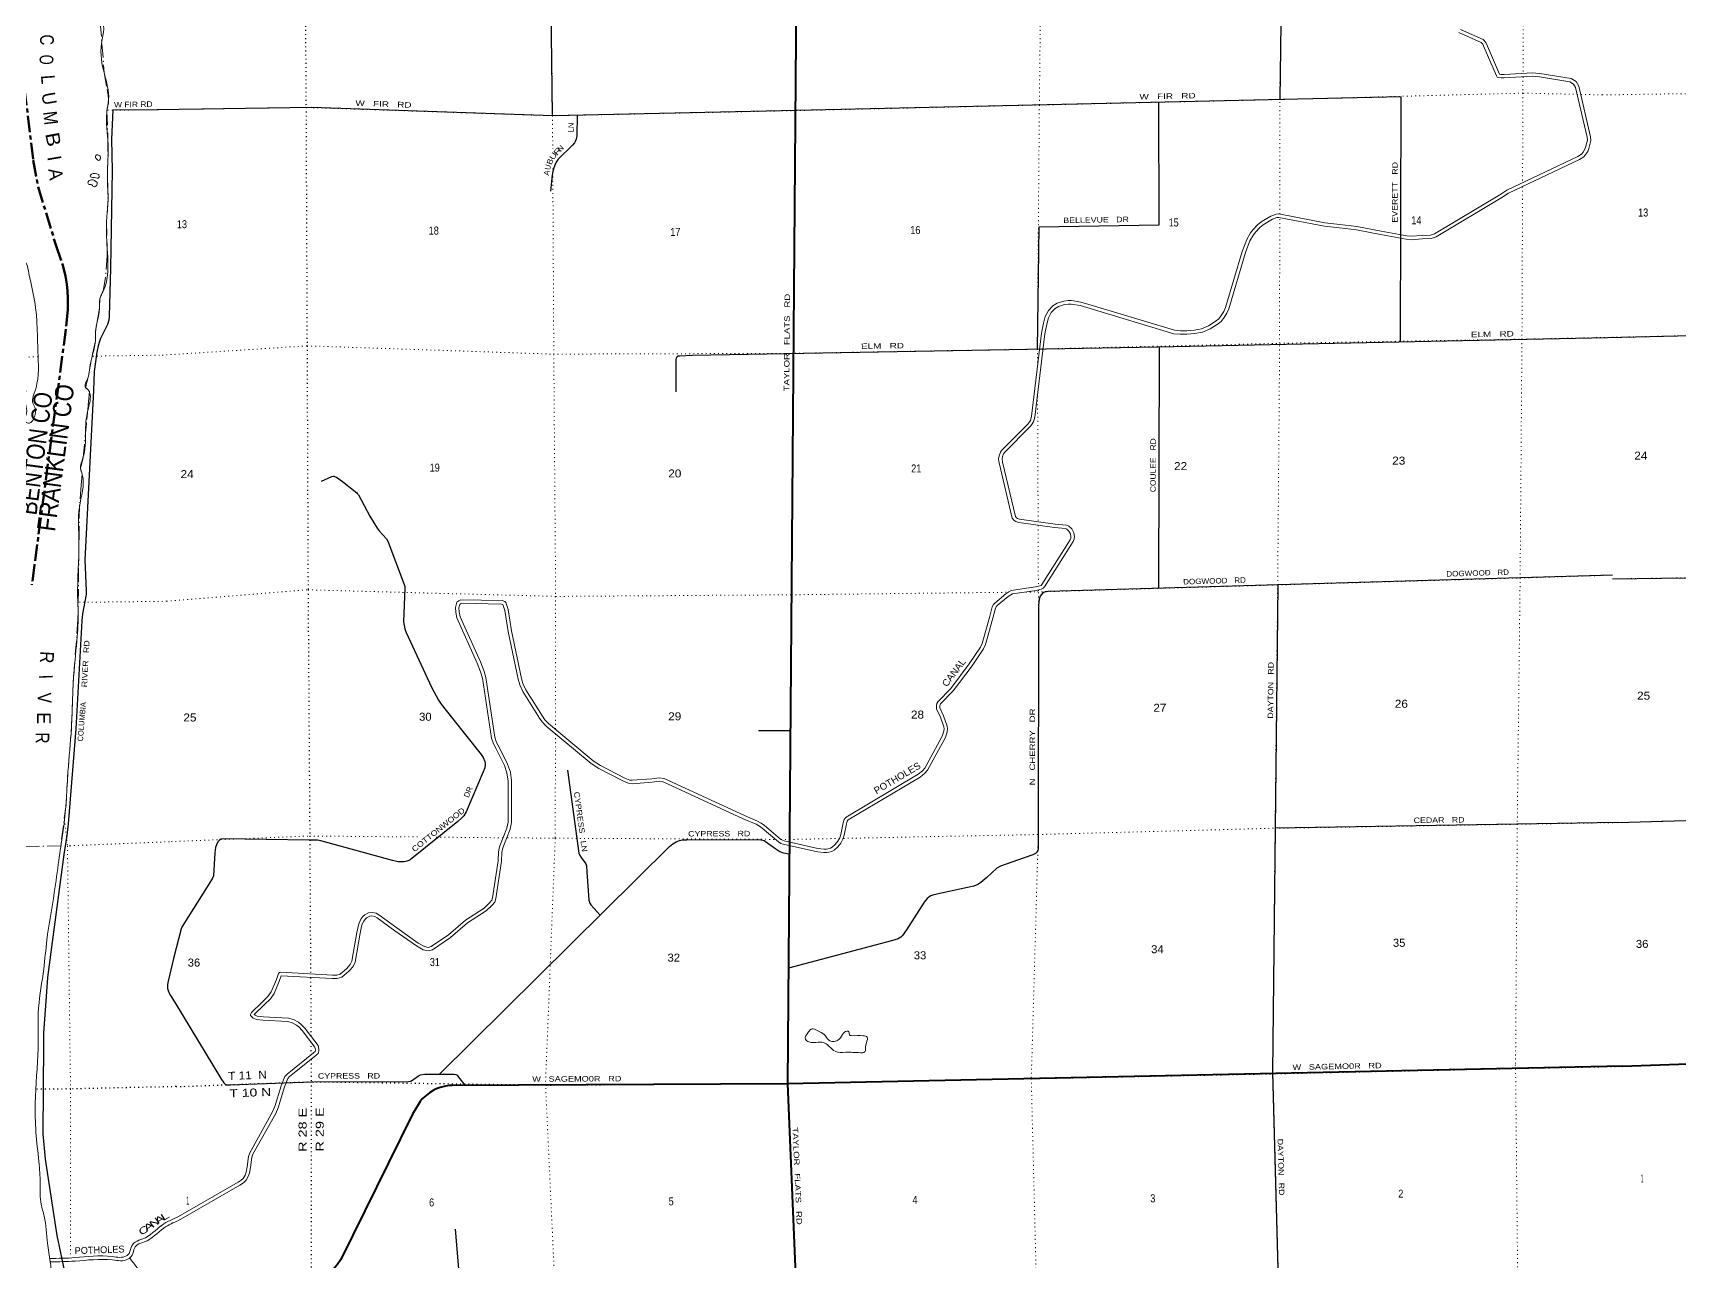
# Model space of a CAD drawing. Header units: feet. Extents: x 245918 to 509309, y -547785 to -360805.
# Drawn here: x 439792 to 475798, y -406915 to -380048 of the extents above; entities that cross this region are included whole.
import ezdxf
from ezdxf.enums import TextEntityAlignment as Align

# ---------------------------------------------------------------- set-up
doc = ezdxf.new("R2010")
doc.units = ezdxf.units.FT
doc.header["$LTSCALE"] = 60
for name, pattern in [('DOT_DASHED', [7.7, 5, -1.2, 0.3, -1.2]), ('DOTTED', [1.5, 0.3, -1.2]), ('LONG_DASH_SHORT_DASH', [9.9, 6, -1.2, 1.5, -1.2])]:
    doc.linetypes.add(name, pattern=pattern)
for name, color, linetype, lineweight in [('11', 7, 'LONG_DASH_SHORT_DASH', 60), ('26', 7, 'Continuous', 40), ('27', 7, 'Continuous', 13), ('29', 7, 'Continuous', 25), ('31', 7, 'Continuous', 13), ('39', 7, 'Continuous', 13), ('44', 7, 'DOT_DASHED', 13), ('6', 7, 'DOTTED', 25), ('7', 7, 'DOTTED', 13)]:
    doc.layers.add(name, color=color, linetype=linetype, lineweight=lineweight)
for name, color, linetype in [('12', 7, 'Continuous'), ('30', 7, 'Continuous'), ('41', 7, 'Continuous')]:
    doc.layers.add(name, color=color, linetype=linetype)

msp = doc.modelspace()

# ---------------------------------------------------------------- linework, layer by layer
at = {"layer": '11'}
msp.add_lwpolyline([(439609.77, -381273.43), (439800.5, -382831.31), (439906.51, -383413.92), (440292.39, -384682.22), (440446.16, -385131.9), (440506.82, -385368.19), (440535.98, -385542.21), (440549.69, -385686.54), (440556.08, -385856.04), (440552.88, -386106.8), (440512.12, -386531.82), (439827.82, -391681.52), (439769.37, -392124.86)], dxfattribs=at)
at = {"layer": '26'}
for p, q in [((474559.44, -402653.2), (456296.01, -403035.64)), ((474559.44, -402653.22), (477471.06, -402550.96))]:
    msp.add_line(p, q, dxfattribs=at)
for points in [[(456268.57, -365162.21), (456507.9, -376506.94), (456296.01, -403035.64), (456488.42, -407562.71)], [(456296.01, -403035.64), (448961.16, -403070.94), (448895.23, -403073.5), (448815.27, -403086.7), (448702.7, -403115.66), (448631.95, -403138.19), (448570.84, -403167.15), (448464.71, -403237.95), (448355.36, -403318.4), (448303.52, -403368.12), (448258.07, -403424.85), (448096.75, -403702.3), (446524.2, -406881.56), (446446.62, -406996.65), (446357.31, -407098.89), (446261.69, -407197.78), (446173.37, -407278.49), (446051.04, -407376.38), (445994.75, -407411.78), (445936.89, -407443.39), (445094.21, -407786.01)]]:
    msp.add_lwpolyline(points, dxfattribs=at)
at = {"layer": '29'}
for p, q in [((467187.82, -373551.49), (467062.14, -381505.05)), ((464428.74, -386915.89), (464414.48, -392200)), ((456357.68, -395314.78), (455661.59, -395316.86)), ((474448.02, -397323.35), (466961.84, -397446.33)), ((449028.87, -406215.76), (449151.06, -407707.16))]:
    msp.add_line(p, q, dxfattribs=at)
for points in [[(451157.19, -381859.73), (450954.9, -365377.75), (450971.88, -365338.09), (451005.86, -365298.43), (451096.46, -365258.76), (451215.36, -365236.1), (451298.72, -365230.38), (454105.78, -365170.61)], [(469703.86, -386804.85), (469717.23, -381444.41), (456491.93, -381746.45), (451165.26, -381859.56), (445891.43, -381679.65), (442511.02, -381727.69)], [(461762.09, -386964.1), (461799.01, -384286.33), (464423.66, -384245.61), (464417.55, -381565.44)], [(442511.02, -381727.69), (441542.99, -381740.04), (441511.03, -382374.93), (441526.62, -383057.85), (441488.78, -385196.58), (441460.57, -386254.18), (441449.09, -386333.51), (441423.82, -386429.57), (441374.66, -386531.46), (441271.15, -386732.27), (441247.3, -386796.66), (441220.26, -386893.52), (441189.65, -387030.31), (441133.82, -387456.28), (441115.87, -387867.42), (440928.32, -391572.21), (440958.76, -392254.32), (440953.54, -392335.08), (440876.77, -392755.04), (440864.42, -392906.02), (440730.6, -395271.21), (440565.77, -397349.2), (440529.86, -397605.77), (440465.75, -398019.89), (440194.6, -400047.39), (440107.39, -400714.47), (440071.39, -401228.18), (440024.91, -401922.44), (440020.13, -402164.02), (440010.52, -404128.8), (440057.71, -404682.81), (440316.07, -406356.38), (440633.31, -407871.91)], [(451693.6, -381848.34), (451686.77, -382302.88), (451671.31, -382373.48), (451652.8, -382421.87), (451635.14, -382450.07), (451593.86, -382501.55), (451281.92, -382812.8), (451250.78, -382855.3), (451221.94, -382906.62), (451185.66, -383002.61), (451163.01, -383079.1), (451150.98, -383161.05), (451111.9, -383511.24)], [(474230.43, -386709.33), (477598.67, -386634.22), (479835.85, -386590.56)], [(453864.03, -387899.68), (453860.15, -387196.95), (453865.34, -387154.47), (453879.5, -387126.14), (453904.98, -387114.8), (453940.4, -387108.99), (454208.15, -387099.59), (464394.44, -386916.88), (474230.43, -386709.33)], [(446106.22, -389852.84), (446326.01, -389754.79), (446358.09, -389747.37), (446372.73, -389747.71), (446391.13, -389750.55), (446409.53, -389756.21), (446430.77, -389766.12), (446560.22, -389857.77), (446875.25, -390106.07), (446893.66, -390127.32), (446909.92, -390149.93), (447157.18, -390620.87), (447319.74, -390882.27), (447365.4, -390937.96), (447524.83, -391113.47), (447551.9, -391165.56), (447910.59, -392117.77), (447922.78, -392159.9), (447925.61, -392193.9), (447900.13, -392927.62), (447910.21, -393009.34), (447928.44, -393086.26), (447957.27, -393165.02), (448506.78, -394360.8), (448661.7, -394647.18), (448718.11, -394734.06), (448972.27, -395048.23), (449595.68, -395834.89), (449637.01, -395897.89), (449672.65, -395985.95), (449685.14, -396031.03), (449686.55, -396056.53), (449678.07, -396125.94), (449643.19, -396215.46), (449266.13, -397084.86), (449214.21, -397173.89), (449167.04, -397229.34), (449084.71, -397298.98), (448043.44, -398135.18), (448011.95, -398152.85), (447969.48, -398169.85), (447912.86, -398181.18), (447876.05, -398184.01), (447776.96, -398178.34), (447655.87, -398153.01), (446089.66, -397720.64), (446013.17, -397708.09), (445835.37, -397703.66), (443949.2, -397675.32), (443912.48, -397682.58), (443875.68, -397705.24), (443844.54, -397739.24), (443815.51, -397790.46), (443787.91, -397869.55), (443767.34, -397984.2), (443739.28, -398486.77), (443722.79, -398538.1), (443636.87, -398667.54), (443054.65, -399597.59), (443032.36, -399647.57), (442868.69, -400299.1)], [(474339.43, -391991.52), (477553.56, -391943.88), (482877.71, -391824.86), (488213.51, -391689.49), (488248.43, -396993.26), (488329.22, -402287.9), (488338.03, -402449.09)], [(474337.74, -391909.74), (461996.48, -392270.73), (461930.81, -392275.65), (461877.57, -392299.06), (461822.66, -392368.19), (461798.3, -392435.04), (461786.65, -392569.71), (461777.86, -397895.19), (461770, -397936.57), (461747.35, -397970.57), (461719.04, -397996.07), (461662.55, -398030.04), (461475.85, -398094.03), (460954.62, -398276.53), (460874.5, -398322.99), (460658.48, -398522.11), (460521.46, -398636.31), (460457.53, -398674.75), (460371.4, -398709.97), (460232.98, -398745.53), (459499.41, -398899.77), (459428.72, -398926.35), (459386.16, -398950.77), (459352.19, -398981.93), (459283.42, -399061.81), (458897.52, -399669.97), (458811.44, -399792.15), (458771.8, -399831.81), (458715.4, -399864.39), (458574.28, -399907.39), (456316.22, -400505.89)], [(467018.19, -392123.84), (466905.34, -402782.06), (467027.4, -407341.85)], [(451486.48, -396176.94), (451730.23, -397989.31), (451743.34, -398025.35), (451786.1, -398084.57), (451886.82, -398223.11), (451901.88, -398266.14), (451908.34, -398401.39), (451952.84, -399022.52), (451971.83, -399084.86), (451998.14, -399124.5), (452058.03, -399197.58), (452196.59, -399347.97)], [(474448.02, -397323.35), (477435.63, -397232.36), (483022.7, -397122.02), (488248.66, -396993.2)], [(448681.31, -402825.63), (453718.48, -397842.36), (453787.4, -397787.39), (453861, -397742.06), (453937.44, -397710.9), (453991.24, -397699.57), (454089.52, -397696.35), (455661.09, -397690.86), (455712.55, -397696.73), (455755.02, -397705.23), (455786.16, -397716.56), (455815.91, -397733.93), (456043.14, -397900.04), (456131.55, -397954.52), (456179.68, -397977.18), (456210.83, -397985.68), (456336.18, -398006.4)], [(442868.69, -400299.1), (442746.94, -400794.84), (442734.93, -400862.73), (442733.7, -400906.91), (442736.34, -400951.84), (442746.94, -400995.69), (442770.84, -401056.39), (442797.12, -401106.02), (442886.91, -401244.48)], [(442886.91, -401244.48), (443915.24, -402941.06), (443930.62, -402964.12), (443943.22, -402982.46), (443967.28, -403014.55), (443995.92, -403042.06), (444026.85, -403055.81), (444050.91, -403056.96), (444074.97, -403055.81), (444116.21, -403055.81), (445478.37, -403005.39), (445936.62, -402991.64), (448003.35, -402989.39), (448048.72, -402980.02), (448068.54, -402971.52), (448125.16, -402934.69), (448224.79, -402862.45), (448269.55, -402841.21), (448365.81, -402827.04), (448997.15, -402824.21), (449042.44, -402832.71), (449067.92, -402849.7), (449103.14, -402888.97), (449238.16, -403069.61)]]:
    msp.add_lwpolyline(points, dxfattribs=at)
at = {"layer": '39'}
for p, q in [((444279.08, -405188.14), (442975.55, -405941.56)), ((444316.61, -405253.07), (442978.79, -406024.4))]:
    msp.add_line(p, q, dxfattribs=at)
for points in [[(470983.59, -380036.39), (471470.14, -380257.31), (471505.07, -380295.72), (471537.21, -380370.3), (471801.88, -380989.43), (471821.24, -381015.48), (471841.86, -381024.65), (471903.72, -381033.82), (471973.24, -381031.3), (472593.24, -380995.18), (472657.5, -380999.44), (472742.27, -381010.9)], [(471019.51, -379970.33), (471515.23, -380195.41), (471568.99, -380254.53), (471606.13, -380340.72), (471867.36, -380951.8), (471868.03, -380952.71), (471907.9, -380958.62), (471969.7, -380956.38), (472593.54, -380920.04), (472665.01, -380924.77), (472752.32, -380936.58)], [(472752.32, -380936.58), (473436.56, -381045.34), (473545.05, -381113.26), (473601.66, -381213), (473862.67, -382318.35), (473867, -382403.2), (473855.41, -382461.13), (473823.33, -382574.29), (473800.04, -382638.81), (473760.46, -382703.86), (473710.94, -382759.22), (473622.49, -382820.1), (472066.45, -383554.37), (471918.03, -383651.49), (470481.4, -384510.8), (470375.15, -384544.25), (470179.79, -384554.07), (469939.54, -384572.62), (469830.13, -384562.16), (469269.71, -384455.45)], [(472742.27, -381010.9), (473409.7, -381117.01), (473489.18, -381166.77), (473531.13, -381240.68), (473788.11, -382328.97), (473791.62, -382397.67), (473782.45, -382443.52), (473751.89, -382551.3), (473732.05, -382606.26), (473699.97, -382658.99), (473661.02, -382702.53), (473584.98, -382754.87), (472029.74, -383488.76), (471878.23, -383587.9), (470450.47, -384441.91), (470361.79, -384469.83), (470175.02, -384479.21), (469940.23, -384497.34), (469840.74, -384487.83), (469283.74, -384381.77)], [(469269.71, -384455.45), (468740.14, -384354.61), (468369.31, -384310.26), (468041.3, -384274.1), (467040.56, -384083.81), (467000.73, -384085.71), (466902.3, -384124.74), (466702.83, -384245.14), (466627.63, -384305.22), (466537.16, -384400.04), (466488.03, -384461.48), (466411.24, -384598.04), (466313.3, -384854.33), (465950.18, -386081.85), (465905.13, -386179.09), (465845.94, -386272.84), (465782.31, -386357.73), (465691.85, -386423.07), (465539.86, -386521.42), (465373.34, -386591.87), (465203.78, -386625.5), (465030.98, -386641.42), (464886.85, -386639.89), (464744.86, -386627.21), (462914.76, -386075.33)], [(469283.74, -384381.77), (468751.62, -384280.45), (468377.87, -384235.75), (468052.43, -384199.87), (467045.85, -384008.47), (466984.68, -384011.39), (466868.87, -384057.32), (466659.86, -384183.47), (466576.86, -384249.78), (466480.63, -384350.64), (466425.65, -384419.4), (466343.16, -384566.1), (466242.2, -384830.27), (465879.82, -386055.31), (465839.12, -386143.16), (465784.13, -386230.26), (465729.14, -386303.61), (465649.49, -386361.15), (465504.61, -386454.9), (465351.2, -386519.8), (465193.02, -386551.17), (465027.93, -386566.38), (464890.59, -386564.93), (464759.17, -386553.19), (462936.41, -386003.52)], [(462936.41, -386003.52), (462711.81, -385935.79), (462507.81, -385904.76), (462434.49, -385904.76), (462342.81, -385919.14), (462196.22, -385959.78), (462103.03, -386017.91), (462001.47, -386122.52), (461932.91, -386251.75), (461893.79, -386399.88), (461852.36, -386616.12), (461635.79, -388435.18), (461609.69, -388524.78), (461561.96, -388598.1), (460986.51, -389175.77), (460957.3, -389217.52), (460923.33, -389296.89), (460913.19, -389368.32), (460925.4, -389451.82), (461211.57, -390660.12), (461256.86, -390716.15), (461293.52, -390739.08), (461354.44, -390761.09), (462137.2, -390868.02)], [(462914.76, -386075.33), (462695.26, -386009.14), (462502.14, -385979.76), (462440.34, -385979.76), (462358.69, -385992.57), (462226.71, -386029.16), (462150.48, -386076.71), (462062.72, -386167.1), (462003.22, -386279.26), (461966.96, -386416.53), (461926.52, -386627.62), (461709.53, -388450.2), (461678.6, -388556.4), (461620.58, -388645.53), (461044.23, -389224.09), (461023.2, -389254.16), (460996.19, -389317.27), (460988.96, -389368.16), (460999.14, -389437.72), (461280.62, -390626.24), (461307.29, -390659.23), (461326.52, -390671.26), (461372.46, -390687.85), (462147.35, -390793.71)], [(462137.2, -390868.02), (462377.23, -390892.66), (462407.84, -390904.99), (462452.84, -390945.38), (462484.91, -391007.27), (462496.37, -391071.45), (462494.08, -391103.54), (462480.14, -391140.63), (461856.82, -392116.78), (461841.1, -392132.76), (461818.19, -392144.22), (461723.97, -392168.51), (461191.26, -392248.68), (461140.01, -392274.88), (461074.9, -392318.1), (460833, -392520.14), (460800.93, -392554.53), (460773.83, -392599.6), (460717.86, -392832.51), (460554.63, -393404.31), (460516.82, -393487.47), (460271.96, -393852.39), (459865.41, -394388.2), (459584.67, -394681.25), (459563.71, -394716.11), (459552.25, -394752.79), (459552.25, -394794.05), (459558.61, -394832.88), (459641.6, -395017.92), (459715.21, -395227.36), (459719.51, -395268.55), (459712.64, -395325.85), (459682.52, -395431.49), (459580.56, -395618.85)], [(462147.35, -390793.71), (462395.43, -390819.13), (462448.11, -390840.36), (462513.13, -390898.71), (462556.74, -390982.88), (462571.84, -391067.47), (462568.11, -391119.74), (462547.58, -391174.37), (461915.8, -392163.77), (461885.81, -392194.25), (461844.62, -392214.86), (461738.95, -392242.1), (461214.51, -392321.03), (461177.94, -392339.72), (461119.81, -392378.31), (460884.66, -392574.71), (460861.15, -392599.92), (460844.06, -392628.35), (460790.41, -392851.57), (460625.22, -393430.27), (460582.54, -393524.13), (460333.02, -393895.99), (459922.55, -394436.97), (459644.63, -394727.08), (459632.62, -394747.05), (459627.25, -394764.23), (459627.25, -394787.95), (459631.04, -394811.11), (459711.32, -394990.09), (459788.89, -395210.81), (459794.98, -395269.13), (459786.4, -395340.69), (459752.37, -395460.04), (459646.44, -395654.7)], [(459580.56, -395618.85), (459300.38, -396133.73), (459252.12, -396187.73), (459155.58, -396264.26), (457579.8, -397202.6), (457558.99, -397223.81), (457536.08, -397258.19), (457511.02, -397329.16), (457463.54, -397579.97), (457439.86, -397654.75), (457398.62, -397728.1), (457339.24, -397804.57), (457274.9, -397863.35), (457235.95, -397881.68), (457183.43, -397897.15), (457142.01, -397904.61), (457098.48, -397904.61), (456962.88, -397888.76), (456220.98, -397723.52), (456184.32, -397709.78), (456140.25, -397684.56), (455886.16, -397467.7), (455792.53, -397384.28), (455721.51, -397333.85), (455643.2, -397292.83), (455357.52, -397169.37), (453602.2, -396359.65), (453588.46, -396355.07), (453492.93, -396341.96), (453327.21, -396362.33), (452899.47, -396397.52), (452850.71, -396391.74), (452741.91, -396347.25), (452204.61, -396075.41), (452049.01, -395972.65), (451066.02, -395154.68), (450985.73, -395071.42), (450935.63, -394995.01), (450573.32, -394415.84), (450510.18, -394279.4), (450475.24, -394169.6), (450257.52, -393126.59), (450185.25, -392663.52), (450137.08, -392507.77), (450115.09, -392485.79), (450055.52, -392467.45), (449154.07, -392450.61), (449106.99, -392472.03), (449065.75, -392504.13), (449032.2, -392614.78), (449038.26, -392724.18), (449064.3, -392845.41), (449508.9, -393832.25), (449583.55, -394021.58), (449621.82, -394165.46), (449822.46, -395472.58), (449863.07, -395603.21), (449920.78, -395707.54), (450104.71, -396075.15), (450160.91, -396235.87), (450187.82, -396417.18), (450183.82, -397313.22), (450160.81, -397446.38), (450000.54, -397849.6), (449974.13, -397964.44), (449967.2, -398157.84), (449846.24, -398966.05), (449826.41, -399023.22), (449780.58, -399078.24), (449657.89, -399192.31), (449252.25, -399458.39), (448880.07, -399777.96), (448502.13, -400036.39), (448436.62, -400053.07), (448355.5, -400036.39), (448219.79, -399958.03), (447750.27, -399626.97)], [(459646.44, -395654.7), (459362.1, -396177.22), (459303.75, -396242.51), (459198.25, -396326.14), (457626.53, -397262.07), (457617.48, -397271.29), (457603.68, -397291.99), (457583.65, -397348.73), (457536.4, -397598.33), (457509.03, -397684.76), (457461.27, -397769.71), (457394.55, -397855.62), (457317.11, -397926.38), (457262.67, -397952), (457200.72, -397970.24), (457148.71, -397979.61), (457094.11, -397979.61), (456950.34, -397962.8), (456199.56, -397795.59), (456152.33, -397777.88), (456096.9, -397746.17), (455836.86, -397524.23), (455745.73, -397443.03), (455682.22, -397397.94), (455610.88, -397360.57), (455326.93, -397237.85), (453574.55, -396429.49), (453571.36, -396428.43), (453492.4, -396417.59), (453334.86, -396436.95), (452898.12, -396472.88), (452831.76, -396465.02), (452710.74, -396415.53), (452166.89, -396140.38), (452004.22, -396032.95), (451014.89, -395209.7), (450926.86, -395118.42), (450872.47, -395035.46), (450507.24, -394451.62), (450440.14, -394306.63), (450402.61, -394188.68), (450183.71, -393140.04), (450111.99, -392680.47), (450071.94, -392550.98), (450043.55, -392542.24), (449169.66, -392525.91), (449146.09, -392536.64), (449130.61, -392548.68), (449107.82, -392623.86), (449112.82, -392714.17), (449135.95, -392821.87), (449578.02, -393803.07), (449654.91, -393998.11), (449695.34, -394150.09), (449895.74, -395455.66), (449932.41, -395573.62), (449987.16, -395672.59), (450173.93, -396045.87), (450234.05, -396217.83), (450262.84, -396411.81), (450258.79, -397319.82), (450233.39, -397466.84), (450072.35, -397871.99), (450048.83, -397974.28), (450042, -398164.76), (449919.38, -398984.04), (449892.79, -399060.72), (449835.15, -399129.91), (449704.32, -399251.55), (449297.43, -399518.45), (448925.8, -399837.55), (448533.5, -400105.79), (448438.41, -400130.01), (448328.51, -400107.41), (448179.35, -400021.28), (447707.05, -399688.27)], [(447750.27, -399626.97), (447361.14, -399344.13), (447297.29, -399307.57), (447209.93, -399289.12), (447134.78, -399297.67), (447049.55, -399344.13), (447008.31, -399376.22), (446966.23, -399438.89), (446916.66, -399536.68), (446873.71, -399729.1), (446767.95, -400353.76), (446733.38, -400430.65), (446648.18, -400521.89), (446515.03, -400638.04), (446435.53, -400659.87), (446341.35, -400660.63), (445213.95, -400597.14), (445184.57, -400600.27), (445161.66, -400623.19), (445117.89, -400752.59), (445001.28, -401022.04), (444931.45, -401127.74), (444800.67, -401257.92), (444570.02, -401475.2), (444552.22, -401521.75), (444552.22, -401544.67), (444609.39, -401600.99), (444680.52, -401627.19), (444816.94, -401647.96), (445366.47, -401674.04), (445464.09, -401700.54), (445560.31, -401750.97), (445610.72, -401792.23), (445682.08, -401869.18), (445958.09, -402234.41), (445972.72, -402291.94), (445972.72, -402301.11), (445963.56, -402328.61), (445931.29, -402357.88), (445354.11, -402823.73), (445303.97, -402877.25), (445221.18, -403080.66), (445083.76, -403534.33), (445033.93, -403653.08), (444534.6, -404545.52), (444506.39, -404625.43), (444478.9, -404852.36), (444453.68, -404972.29), (444433.08, -405035.74), (444389.11, -405106.8)], [(447707.05, -399688.27), (447320.34, -399407.19), (447270.26, -399378.51), (447206.33, -399365.01), (447157.81, -399370.53), (447090.8, -399407.06), (447063.87, -399428.02), (447031.05, -399476.89), (446987.81, -399562.2), (446947.33, -399743.54), (446840.29, -400375.75), (446796.68, -400472.75), (446700.38, -400575.88), (446551.42, -400705.82), (446445.94, -400734.79), (446339.54, -400735.65), (445224.04, -400672.83), (445187.95, -400779.55), (445067.49, -401057.88), (444989.8, -401175.48), (444852.85, -401311.8), (444633.94, -401518.02), (444633.42, -401519.38), (444650.5, -401536.21), (444699.32, -401554.19), (444824.38, -401573.23), (445378.21, -401599.51), (445491.65, -401630.31), (445601.9, -401688.09), (445662.21, -401737.45), (445739.64, -401820.95), (446027.05, -402201.26), (446047.72, -402282.55), (446047.72, -402313.27), (446028.51, -402370.96), (445980.08, -402414.88), (445405.28, -402878.81), (445368.2, -402918.39), (445291.95, -403105.72), (445154.42, -403559.78), (445101.45, -403686.01), (444603.19, -404576.54), (444579.85, -404642.63), (444552.96, -404864.61), (444526.25, -404991.64), (444501.62, -405067.51), (444452.89, -405146.26)], [(444279.08, -405188.14), (444348.32, -405144.05), (444389.11, -405106.8)], [(444316.61, -405253.07), (444394.09, -405203.82), (444452.89, -405146.26)]]:
    msp.add_lwpolyline(points, dxfattribs=at)
for points in [[(440371.24, -407879.58), (440209.28, -407236.57), (440170.13, -406932.76), (440109.16, -406523.15), (440039.22, -405935.41), (439970.63, -405672.16), (439951.03, -405215.78), (439921.07, -404739.55), (439858.16, -404091.61), (439841.7, -403460.92), (439904.08, -402258.04), (439915.52, -401372.49), (440027.98, -400527.32), (440095.83, -399897.23), (440259.15, -398850.9), (440357.95, -398150.18), (440512.91, -396962.27), (440549.54, -396330.15), (440625.27, -395383.49), (440662.99, -394509.52), (440685.76, -394066.46), (440760.59, -393251.97), (440778.46, -392638.25), (440769.3, -392390.9), (440798.59, -391182.17), (440808.13, -390424.85), (440868.5, -389706.74), (440832.27, -389579.15), (440886.62, -389345.89), (440941.78, -388798.13), (440991.82, -388304.54), (441031.47, -387911.28), (440994.33, -387849.8), (440947.51, -387810.52), (440997.91, -387581.33), (441036.47, -387364.36), (441086.64, -387121.15), (441157.48, -386793.46), (441158.32, -386601.16), (441245.98, -386076.89), (441254.54, -385866.43), (441329.98, -385694.9), (441420.33, -384848.1), (441402.88, -384157.34), (441433.81, -383722.15), (441422.36, -383151.47), (441435.46, -382478.63), (441407.99, -381782.39), (441447.38, -381510.54), (441353.69, -380943.24), (441292.36, -380269.23), (441255.18, -379721.01), (441139.18, -379624.8), (441113.05, -379501.04), (440975.22, -379541.4), (440745.98, -379272.81), (440519.27, -379036.23), (440374.81, -378918.46), (440317.81, -378991.52), (440270.85, -379064.42), (440181.32, -378869.61), (440243.54, -378506.02), (440307.96, -378032.22), (440512.57, -377540.05), (440479.73, -377496.54), (440518.24, -377397.74), (440452.9, -377330.73), (440392.52, -377441.91), (440341.31, -377500.85), (440311.54, -377521.38), (440292.42, -377457.6), (440252.76, -377486.3), (440223.69, -377548.89), (440252.71, -377362.12), (440306.43, -377090.8), (440390.05, -376322.23), (440531.51, -375652.85), (440759.97, -375388.64), (441156.33, -375203.74), (441342.16, -375032.38), (441480.55, -375026.06), (441559.45, -375184.99), (441675.09, -375259.17), (441824.97, -375098.43), (441919.47, -374744.31), (441983.3, -374114.28), (441982.11, -372950.52), (441986.92, -372756.14), (442087.55, -371803.01), (442101.76, -370963.48), (442035.41, -370471.84)], [(438254.16, -387218.53), (438216.77, -386536.11), (438148.9, -385709.98), (438031.33, -384670.35), (438055.67, -383836.67), (438200.05, -383585.88), (438318.79, -383483.74), (438407.16, -383608.46), (438517.9, -383750.83), (438563.66, -383726.03), (438520.84, -383564.49), (438492.3, -383174.37), (438398.83, -382498.9), (438372.53, -382365.13), (438272.68, -382274.66), (438242.8, -381924.62), (438307.9, -381128.32), (438469.93, -380488.63), (438676.96, -380142.65), (438762.91, -380121.19), (438864.5, -380437.98), (438952.25, -380889.2), (438945.82, -380985.46), (438945.3, -381075.6), (438999.79, -381214.91), (438979.38, -381315.4), (439026.24, -381478.87), (439024.68, -381627.12), (439159.78, -382392.04), (439173.42, -382852.52), (439191.69, -383228.79), (439235.03, -384149.48), (439224.37, -384353.97), (439184.15, -384470.82), (439014.22, -384511.71), (438914.83, -384449.28), (438710.86, -384252.38), (438521.91, -384235.5), (438516.8, -384411.86), (438590.11, -384596.92), (438801.67, -384645.46), (439004.6, -384658.1), (438965.53, -384722.85), (438837.17, -384729), (438732.73, -384724.74), (438779.43, -384878.19), (438831.35, -384983.49), (438878.49, -385042.79), (438963.96, -385113.47), (438984.48, -385018.99), (439037.6, -384954), (439098.26, -384981.03), (439176.02, -384949.69), (439223.15, -384644.43), (439256.2, -384579.78), (439306.63, -384594.97), (439395, -384719.68), (439407.46, -384865.7), (439531.19, -384943.75), (439703.8, -385307.43), (439826.01, -385900.3), (439887.41, -386578.32), (439896.99, -386914.67), (439880.19, -387718.18), (439813.8, -387951.65), (439782.41, -388116.42), (439832.49, -388231.76), (439806.7, -388492.59), (439715.89, -388584.25), (439629.11, -388555.65), (439650.07, -388367.01), (439632.94, -388181.01), (439610.92, -388063.2), (439630.77, -387928.66), (439516.75, -387588.04), (439461.61, -387530.87), (439455.84, -387667.18), (439465.2, -387869.33), (439450.61, -387957.71), (439377.97, -387934.89), (439342.02, -387945.5), (439342.57, -388099.73), (439362.15, -388191.54), (439339.33, -388268.04), (439323.11, -388500.67), (439363.09, -388854.54), (439305.27, -389484.47), (439198.33, -390299.5), (439092.15, -390553.66), (438949.06, -390640.18), (438985.8, -390797.81)], [(441267.5, -382786.14), (441261.06, -382743.54), (441164.47, -382729.13), (441169.52, -382791.14), (441248.47, -382831.88), (441267.77, -382785.49)], [(441199.68, -383316.88), (441070.96, -383263.5), (440993.76, -383328.89), (441006.26, -383356.72), (441068.6, -383363.7), (441113.54, -383411.02), (441191.27, -383377.67), (441199.68, -383316.88)], [(441229.59, -383146.68), (441074.95, -383141.25), (441043.54, -383183.84), (441128.32, -383212.47), (441236.71, -383212.66), (441229.59, -383146.68)], [(458000.79, -402318.14), (458024.1, -402138.41), (458038.89, -402015.25), (457951.97, -401985.29), (457697.49, -401981.79), (457651.03, -401966.89), (457641.33, -401902.73), (457594.76, -401883.81), (457500.58, -401958.7), (457395.72, -402084.18), (457290.31, -402113.06), (457203.34, -402081.09), (457099.97, -401958.97), (456945.46, -401872.39), (456832.31, -401835.05), (456757.88, -401899.37), (456692.16, -402066.11), (456759.7, -402120.72), (456970.14, -402125.35), (457114.9, -402145.77), (457210.99, -402219.77), (457337.96, -402325.18), (457568.89, -402347.4), (457893.65, -402357.14), (457981.35, -402340.78), (458000.79, -402318.14)], [(440156.86, -406858.87), (440710.52, -406839.6), (441529.04, -406815.92), (441837.89, -406800.74), (441895.19, -406745.7), (441954.67, -406580.46), (442029.6, -406499.08), (442197.06, -406430.18), (442615.58, -406128.74), (442975.55, -405941.56)], [(440174.82, -406933.29), (440712.91, -406914.56), (441531.97, -406890.87), (441869.6, -406874.27), (441959.81, -406787.62), (442020.11, -406620.12), (442073.51, -406562.11), (442233.74, -406496.19), (442655, -406192.77), (442978.79, -406024.4)], [(441912.55, -406852.35), (442075, -407059.18), (442198.31, -407233.39), (442188.24, -407473.93), (442211.09, -407641.81), (442323.28, -407839.48)]]:
    msp.add_spline(points, degree=3, dxfattribs=at)
at = {"layer": '44'}
msp.add_line((440400.75, -397832.23), (438253.8, -397860), dxfattribs=at)
msp.add_lwpolyline([(441263.99, -379827.89), (441351.2, -380917.3), (441413.3, -381283.43), (441437.04, -381418.65), (441447.02, -381505.95), (441444.66, -381574.08), (441416.96, -381702.7), (441408.17, -381769.44), (441433.66, -382340.41), (441423.72, -383281.94), (441433.87, -383684.8), (441402.34, -384177.09), (441418.92, -384927.22), (441377.94, -385401.88), (441329.87, -385695.47), (441255.85, -385859.11), (441247.51, -386063.04), (441212.18, -386279.09), (441160.79, -386579.16), (441159.37, -386782.71), (441067.94, -387211.07), (440990.64, -387616.35), (440958.45, -387742.7), (440948.15, -387803.57), (440950.71, -387820.79), (440993.44, -387848.72), (441027.94, -387892.49), (441002.11, -388203.06), (440963.76, -388587.57), (440887.2, -389340.16), (440832.77, -389574.44), (440868.31, -389698.25), (440849.99, -389940.02), (440809.59, -390371.97), (440776.49, -392886.36), (440681.74, -394139.29), (440623.87, -395409.11), (440556.95, -396239.79), (440515.99, -396930.66), (440400.75, -397832.23)], dxfattribs=at)
at = {"layer": '6'}
for p, q in [((445864.57, -400715.95), (445871.93, -401989.33)), ((445872.7, -402122.26), (445874.33, -402404.22)), ((442922.62, -403098.92), (445246.41, -403014.41))]:
    msp.add_line(p, q, dxfattribs=at)
for points in [[(445581.61, -362041.27), (445641.04, -365264.67), (445666.23, -370559.51), (445726.15, -376203.81), (445764.74, -381678.73), (445786.97, -386893.83), (445809.17, -392230.99), (445846.64, -397616.07), (445864.08, -400631.15)], [(474559.44, -402653.22), (477471.06, -402550.96), (483101.77, -402428.77), (488329.22, -402287.9), (493643.6, -402179.17), (498909.2, -402041.43), (499807.12, -402025.82)], [(445874.91, -402505.08), (445877.69, -402985.22), (445874.16, -407769.31)], [(445331.16, -403011.33), (445895.86, -402990.79), (451017.65, -403063.92), (456296.82, -403030.03), (461623.82, -402922.27), (466907.54, -402815.2), (472224.48, -402698.3), (474559.44, -402653.2)], [(442922.62, -403098.92), (440613.31, -403149.58), (439869.58, -403156.66)]]:
    msp.add_lwpolyline(points, dxfattribs=at)
at = {"layer": '7'}
for p, q in [((472387.8, -379790.8), (472384.06, -380930.1)), ((442522.78, -381726.94), (441410.5, -381741.32)), ((438261.23, -387158.51), (439894.83, -387135.66)), ((441103.59, -387118.75), (442621.71, -387097.51)), ((461766.38, -387996.1), (461777.78, -390737.68)), ((461778.13, -390822.49), (461783.65, -392149.73)), ((442718.14, -392482.04), (440782.81, -392504.51)), ((448612.09, -397641.12), (450077.37, -397654.39))]:
    msp.add_line(p, q, dxfattribs=at)
for points in [[(456488.42, -407562.71), (456292.23, -403032.32), (456338.06, -397686.76), (456376.99, -392357.26), (456421.66, -387059.9), (456465.19, -381747.71), (456505.28, -376506.54), (456374.68, -370405.87), (456268.57, -365162.21), (456215.75, -361832.39)], [(450921.49, -363213.16), (450959.71, -365222.09), (451018.27, -370541.15), (451090.3, -376607.28), (451157.19, -381859.73), (451160.91, -382580.61)], [(461680.28, -368856.36), (461719.54, -370370.84), (461867.07, -376383.96), (461804.87, -381626.85), (461762.09, -386964.1), (461763.81, -387377.16)], [(467061.63, -384007.54), (467062.14, -381505.05), (467145.84, -376260.51), (467147.51, -371882.1)], [(474120.95, -381404.65), (477610.34, -381351.47), (482683.65, -381218.25), (487979.76, -381099.89), (493214.8, -380940.76), (498501.7, -380785.36), (503796.45, -380680.17), (505722.01, -380636.96)], [(472383.8, -381009.19), (472382.63, -381364.91), (472374.71, -383322.14)], [(474120.95, -381404.65), (472382.63, -381364.91), (467062.14, -381505.05), (461807.16, -381624.55), (456466.34, -381747.71), (451157.19, -381859.73), (445771.61, -381678.73), (442511.02, -381727.69)], [(451163.13, -383011.53), (451184.12, -387078.6), (451225.27, -392375.03), (451220.27, -395276.38)], [(472374.35, -383409.23), (472360.85, -386745.6), (472320.74, -391971.09), (472258.86, -397357.06), (472220.59, -402621.44), (472267.12, -407255.95)], [(467027.4, -407341.85), (466905.25, -402812.91), (466961.84, -397446.33), (467018.19, -392123.84), (467061.05, -386837.42), (467061.61, -384090.07)], [(505839.12, -385956.93), (503896.02, -386006.54), (498619.89, -386122.41), (493275.85, -386247.92), (487999.63, -386446.22), (482740.64, -386523.5), (477598.67, -386634.22), (474230.43, -386709.33)], [(442621.71, -387097.51), (445786.97, -386893.83), (451178.01, -387074.73), (456459.66, -387057.19), (461762.09, -386964.1), (467063.34, -386837.42), (472360.85, -386747.89), (474230.43, -386709.33)], [(488213.51, -391689.49), (482877.71, -391824.86), (477553.56, -391943.88), (474339.43, -391991.52)], [(461508.02, -392279.85), (461763.61, -392276.9), (467018.19, -392123.84), (472321.07, -391971.54), (474337.74, -391909.74)], [(442718.14, -392482.04), (445809.17, -392230.99), (451225.27, -392375.03), (456381.58, -392338.92), (461125.42, -392284.25)], [(461784.01, -392234.56), (461784.23, -392288.36), (461781.94, -397578.97), (461628.4, -402922.27), (461741.24, -407462.48)], [(451220.08, -395386.42), (451216.16, -397664.7), (451003.05, -403042.15), (451217.41, -407673.73)], [(491145.41, -396919.72), (488248.43, -396993.26), (483022.7, -397122.02), (477509.98, -397233.4), (474449.45, -397323.32)], [(440483.16, -397255.42), (440547.25, -397832.57), (440613.28, -403147.57), (440612.68, -406838.6)], [(457523.76, -397667.84), (461777.36, -397583.55), (466961.84, -397446.33), (472261.15, -397359.35), (474448.02, -397323.35)], [(440400.75, -397832.23), (440599.52, -397829.66), (442819.4, -397739.09)], [(442819.4, -397739.09), (445846.64, -397616.07), (448268.4, -397638)], [(450168.99, -397655.22), (451216.16, -397664.7), (456022.97, -397689.7)], [(456153.58, -397690.38), (456338.06, -397691.34), (457432.1, -397669.66)]]:
    msp.add_lwpolyline(points, dxfattribs=at)

# ---------------------------------------------------------------- texts
at = {"layer": '12'}
for s, width, p in [('FRANKLIN CO', 0.9, (440273.46, -390969.28)), ('BENTON CO', 0.85, (439869.06, -390612.03))]:
    msp.add_text(s, height=400, rotation=82.431, dxfattribs=dict(at, width=width)).set_placement(p)
at = {"layer": '27'}
for s, rotation, width, p in [('TAYLOR   FLATS   RD', 89.542, 1.3, (456334.73, -387887.07)), ('W   SAGEMO0R   RD', 0.276, 1.25, (450713.17, -402992.34)), ('W   SAGEMO0R   RD', 1.2, 1.25, (467343.58, -402735.64)), ('TAYLOR   FLATS   RD', 272.434, 1.3, (456406.69, -403991.26))]:
    msp.add_text(s, height=120, rotation=rotation, dxfattribs=dict(at, width=width)).set_placement(p)
at = {"layer": '30'}
for s, rotation, width, p in [('W FIR RD', 1.121, 1.15, (441988.09, -381671.41)), ('RIVER   RD', 86.762, 1.2, (441001.14, -393851.66))]:
    msp.add_text(s, height=120, rotation=rotation, dxfattribs=dict(at, width=width)).set_placement(p, align=Align.CENTER)
msp.add_text('COLUMBIA', height=120, rotation=85.465, dxfattribs=at).set_placement((440918.72, -395121.93), align=Align.CENTER)
at = {"layer": '31'}
for s, rotation, width, p in [('W   FIR   RD', 358.046, 1.35, (447457.97, -381663.05)), ('W   FIR   RD', 1.308, 1.35, (464610.26, -381491.03)), ('LN', 89.139, 0.9, (451619.99, -382117.23)), ('U', 56.77, 1.35, (451221.74, -382774.75)), ('R', 48.937, 1.55, (451311.52, -382673.84)), ('A', 81.649, 0.9, (451085.71, -383118.54)), ('U', 73.505, 0.95, (451112.63, -383002.71)), ('B', 69.296, 1.15, (451155.49, -382884.44)), ('EVERETT   RD', 89.857, 1.2, (469640.85, -383534.11)), ('BELLEVUE   DR', 0.889, 1.2, (463046.72, -384196.97)), ('ELM   RD', 1.155, 1.35, (471714.2, -386697.66)), ('ELM   RD', 1.028, 1.35, (458375.28, -386954.83)), ('COULEE   RD', 89.845, 1.15, (464351.75, -389505.52)), ('DOGWOOD   RD', 1.675, 1.1, (465637.99, -392094.19)), ('DOGWOOD   RD', 1.675, 1.1, (471393.27, -391922.49)), ('DAYTON   RD', 89.393, 1.2, (466923.78, -394428.85)), ('N   CHERRY   DR', 89.905, 1.3, (461711.54, -395667.51)), ('CYPRESS   LN', 277.66, 1.2, (451712.7, -397312.7)), ('COTTONWOOD   ', 38.766, 1.2, (448757.95, -397474.24)), ('CYPRESS   RD', 0.2, 1.2, (454802.92, -397624.52)), ('CEDAR   RD', 0.649, 1.2, (470548.77, -397326.35)), ('CYPRESS   RD', 0.126, 1.2, (446704.36, -402922.89)), ('DAYTON   RD', 271.533, 1.2, (467031, -404860.47))]:
    msp.add_text(s, height=120, rotation=rotation, dxfattribs=dict(at, width=width)).set_placement(p, align=Align.CENTER)
for s, rotation, p in [('N', 44.937, (451374.74, -382616.41)), ('DR', 66.554, (449366.17, -396678.27))]:
    msp.add_text(s, height=120, rotation=rotation, dxfattribs=at).set_placement(p, align=Align.CENTER)
at = {"layer": '41'}
for s, height, rotation, width, p in [('C', 300, 272.805, 0.8, (439948.26, -380205.98)), ('O', 300, 270.127, 0.7, (439938.13, -380633.98)), ('L', 300, 274.612, 0.9, (439975.12, -381079.09)), ('U', 300, 280.161, 0.95, (439999.09, -381510.85)), ('M', 300, 276.874, 0.9, (440029.22, -381926.08)), ('B', 300, 280.555, 1.15, (440089.36, -382405.55)), ('A', 300, 277.283, 0.95, (440142.25, -383156.36)), ('R', 300, 266.481, 0.9, (439949.25, -393697.82)), ('I', 300, 272.153, 0.85, (439925.1, -394138.73)), ('V', 300, 272.66, 0.85, (439895.41, -394603.82)), ('R', 300, 270.354, 0.85, (439849.95, -395471.75)), ('C', 150, 35.438, 1.45, (442252.47, -406301.41)), ('A', 150, 38.413, 1.7, (442366.04, -406218.86)), ('N', 150, 35.817, 1.55, (442493.3, -406132.63)), ('A', 150, 34.474, 1.55, (442599.69, -406066.77)), ('L', 150, 31.474, 1.6, (442718.7, -405994.86))]:
    msp.add_text(s, height=height, rotation=rotation, dxfattribs=dict(at, width=width)).set_placement(p, align=Align.CENTER)
for s, rotation, p in [('I', 279.571, (440114.65, -382814.49)), ('E', 269.792, (439882.83, -395038.14))]:
    msp.add_text(s, height=300, rotation=rotation, dxfattribs=at).set_placement(p, align=Align.CENTER)
at = {"layer": '41', "width": 1.05}
for s, rotation, p in [('CANAL', 52.81, (459780.83, -394366.76)), ('POTHOLES', 30.773, (458241.64, -396705.96))]:
    msp.add_text(s, height=150, rotation=rotation, dxfattribs=at).set_placement(p)
at = {"layer": '41'}
msp.add_text('POTHOLES', height=150, rotation=1.993, dxfattribs=at).set_placement((440706.68, -406763.45))
at = {"layer": '6'}
for s, rotation, width, p in [('T 11  N', 2.083, 1.1, (444065.67, -402953.12)), ('T 10 N', 2.083, 1.3, (444093.28, -403334.02)), ('R 28 E', 89.958, 1.35, (445776.54, -404527.43)), ('R 29 E', 89.958, 1.35, (446151.56, -404518.56))]:
    msp.add_text(s, height=175, rotation=rotation, dxfattribs=dict(at, width=width)).set_placement(p)
at = {"layer": '7'}
for s, width, p in [('13', 0.85, (442940.07, -384319.89)), ('15', 0.85, (464631.27, -384282.1)), ('14', 0.85, (469940.27, -384235.69)), ('13', 0.85, (474901.44, -384064.32)), ('18', 0.85, (448448.53, -384459.12)), ('17', 0.85, (453732.02, -384488.9)), ('16', 0.85, (458981.88, -384448.04)), ('24', 1.1, (474818.04, -389383.52)), ('19', 0.85, (448469.33, -389644.43)), ('21', 0.85, (459001.69, -389662.75)), ('22', 1.1, (464751.02, -389611.49)), ('23', 1.1, (469522.8, -389491.23)), ('24', 1.1, (443020.93, -389787.22)), ('20', 1.1, (453687.88, -389773.05)), ('25', 1.1, (474878.48, -394634.21)), ('25', 1.1, (443082.45, -395110.82)), ('30', 1.05, (448238.45, -395094.55)), ('29', 1.1, (453686.27, -395085.42)), ('28', 1.1, (458996.14, -395047.26)), ('27', 1.1, (464298.35, -394898.9)), ('26', 1.1, (469579.5, -394810.68)), ('34', 1.05, (464250.25, -400180.38)), ('35', 1.05, (469538.21, -400040)), ('36', 1.05, (474853.4, -400064.19)), ('36', 1.05, (443177.17, -400472.37)), ('31', 0.85, (448472.4, -400461.33)), ('32', 1.05, (453671.84, -400363.96)), ('33', 1.05, (459058.62, -400313.01)), ('1', 0.4, (474954.78, -405194.46)), ('2', 0.85, (469655.57, -405528.26)), ('1', 0.4, (443144.72, -405677.61)), ('6', 0.85, (448456.78, -405719.41)), ('5', 0.85, (453696.08, -405695.88)), ('4', 0.85, (459028.63, -405663.07)), ('3', 0.85, (464231.25, -405629.17))]:
    msp.add_text(s, height=175, dxfattribs=dict(at, width=width)).set_placement(p)

doc.saveas('drawing.dxf')
